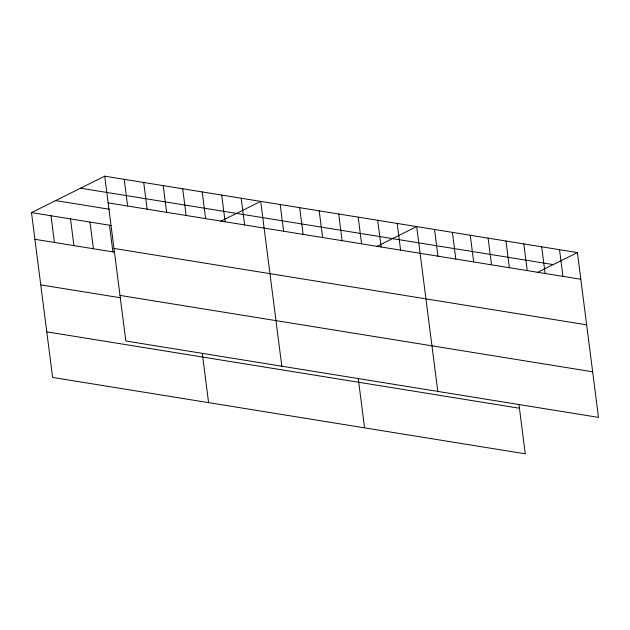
<?xml version="1.0" encoding="UTF-8"?>
<svg xmlns="http://www.w3.org/2000/svg" width="630" height="630" viewBox="0 0 630 630"><rect width="100%" height="100%" fill="white"/><g stroke="black" fill="none" stroke-linecap="round" stroke-linejoin="round"><path stroke-width="0.94" d="M518.962 404.491L525.278 453.828L52.613 377.433L31.5 212.609L104.722 176.172L577.387 252.567L598.5 417.391L125.835 340.995L104.722 176.172M220.768 221.256L260.702 201.38L281.815 366.203M376.748 246.464L416.682 226.587L437.795 391.411M537.453 272.436L577.387 252.567M80.561 188.197L553.227 264.592M108.139 202.868L580.805 279.255M55.661 200.584L109.51 209.286M31.5 212.609L111.345 225.516M113.983 248.448L586.648 324.844M34.918 239.305L114.77 252.213M119.999 295.415L592.665 371.802M40.761 284.886L120.606 297.793M46.777 331.852L519.443 408.248M559.527 249.677L562.952 276.373M541.674 246.795L545.092 273.491M523.813 243.905L527.239 270.601M505.961 241.022L509.379 267.718M488.1 238.132L491.526 264.828M470.248 235.25L473.666 261.946M452.395 232.36L455.813 259.056M434.535 229.477L437.952 256.174M397.183 223.437L400.601 250.134M377.685 220.287L381.103 246.984M358.186 217.137L361.604 243.834M338.688 213.987L342.106 240.684M358.25 378.52L364.573 427.857M319.19 210.83L322.615 237.526M299.691 207.68L303.117 234.376M280.2 204.53L283.618 231.226M241.203 198.23L244.621 224.926M221.705 195.079L225.123 221.776M202.206 191.929L205.624 218.618M182.708 188.772L186.133 215.468M202.277 353.304L208.593 402.649M163.209 185.622L166.635 212.318M143.719 182.472L147.137 209.168M124.22 179.322L127.638 206.018M109.486 225.217L112.912 251.913M89.995 222.067L93.413 248.763M70.497 218.917L73.915 245.605M50.998 215.759L54.416 242.456"/></g></svg>
